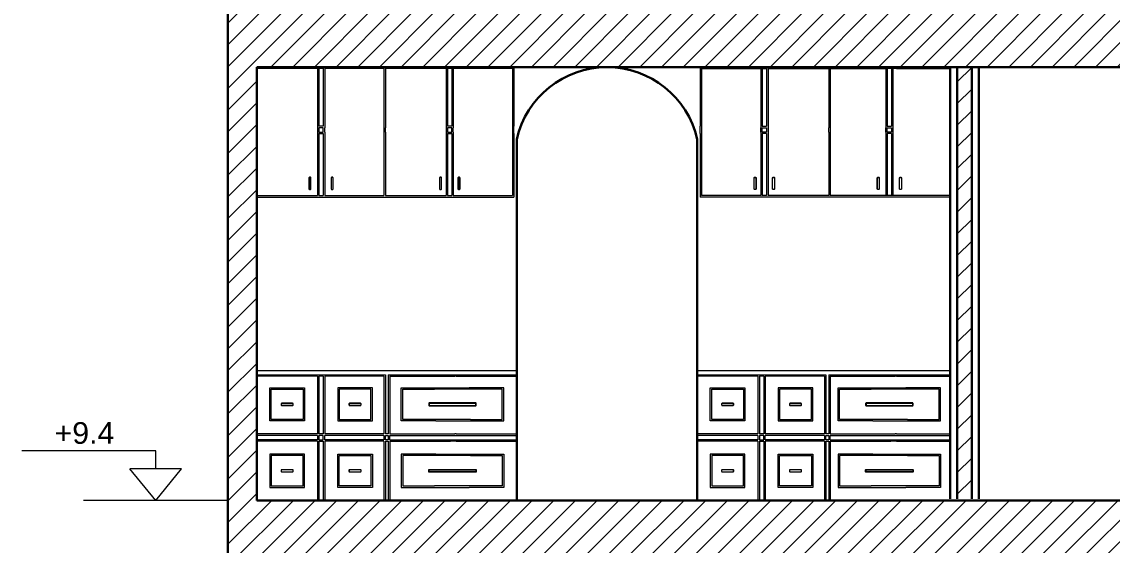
# Model space of a CAD drawing. Header units: inches. Extents: x 31 to 62.3, y 33.7 to 54.4.
# Drawn here: x 32.63 to 40.18, y 44.42 to 48.05 of the extents above; entities that cross this region are included whole.
import ezdxf

# ---------------------------------------------------------------- set-up
doc = ezdxf.new("R2010")
doc.units = ezdxf.units.IN
doc.header["$LTSCALE"] = 0.9
doc.header["$MEASUREMENT"] = 0
doc.styles.get("Standard").update_dxf_attribs({"font": 'arial.ttf'})

msp = doc.modelspace()

# ---------------------------------------------------------------- hatches: boundary and pattern name
at = {"lineweight": 9}
h = msp.add_hatch(dxfattribs=at)
h.set_pattern_fill('ANSI31', color=256, scale=0.85)
h.paths.add_polyline_path([(42.41094, 51.5321), (34.06094, 51.5321), (34.06094, 51.1221), (34.26094, 51.1221), (34.26094, 51.1321), (42.41094, 51.1321)])
h.paths.add_polyline_path([(42.41094, 48.1321), (34.26094, 48.1321), (34.06094, 48.1321), (34.06094, 47.7321), (34.26094, 47.7321), (42.41094, 47.7321)])
h.paths.add_polyline_path([(34.26094, 51.1221), (34.06094, 51.1221), (34.06094, 48.1321), (34.26094, 48.1321)])
h.paths.add_polyline_path([(34.26094, 47.7321), (34.06094, 47.7321), (34.06094, 44.7321), (34.26094, 44.7321)])
h.paths.add_polyline_path([(42.41094, 44.7321), (34.26094, 44.7321), (34.06094, 44.7321), (34.06094, 44.3321), (34.26094, 44.3321), (35.15094, 44.3321), (42.41094, 44.3321)])
h.paths.add_polyline_path([(34.26094, 44.3321), (34.06094, 44.3321), (34.06094, 41.33201), (34.26094, 41.33201)])
h.paths.add_polyline_path([(42.21094, 41.3321), (34.26094, 41.3321), (34.26094, 41.33201), (34.06094, 41.33201), (34.06094, 40.9221), (34.26094, 40.9221), (34.26094, 40.9321), (42.21094, 40.9321)])
h.paths.add_polyline_path([(34.26094, 40.9221), (34.06094, 40.9221), (34.06094, 37.3321), (34.26094, 37.3321), (34.26094, 37.5321), (42.41094, 37.5321), (42.41094, 37.9321), (34.26094, 37.9321)])
h.paths.add_polyline_path([(42.41094, 40.9321), (42.21094, 40.9321), (42.21094, 37.9321), (42.41094, 37.9321)])
h.paths.add_polyline_path([(45.21094, 40.9321), (45.01094, 40.9321), (45.01094, 37.9321), (45.21094, 37.9321)])
h.paths.add_polyline_path([(45.21094, 44.3321), (45.01094, 44.3321), (45.01094, 41.3321), (45.21094, 41.3321)])
h.paths.add_polyline_path([(42.41094, 44.3321), (42.21094, 44.3321), (42.21094, 41.3321), (42.41094, 41.3321)])
h.paths.add_polyline_path([(45.21094, 47.7321), (45.01094, 47.7321), (45.01094, 44.7321), (45.21094, 44.7321)])
h.paths.add_polyline_path([(42.41094, 47.7321), (42.21094, 47.7321), (42.21094, 44.7321), (42.41094, 44.7321)])
h.paths.add_polyline_path([(45.21094, 51.1321), (45.01094, 51.1321), (45.01094, 48.1321), (45.21094, 48.1321)])
h.paths.add_polyline_path([(42.41094, 51.1321), (42.21094, 51.1321), (42.21094, 48.1321), (42.41094, 48.1321)])
h = msp.add_hatch(dxfattribs=at)
h.set_pattern_fill('ANSI31', color=256, scale=0.85)
h.set_pattern_definition([(45, (0, 3.41), (-0.0751301, 0.0751301), [])])
h.paths.add_polyline_path([(39.21094, 47.7421), (39.11094, 47.7421), (39.11094, 44.7421), (39.21094, 44.7421)])

# ---------------------------------------------------------------- linework, layer by layer
at = {"lineweight": 30}
for p, q in [((34.26094, 47.7321), (42.41094, 47.7321)), ((34.26094, 47.7321), (34.26094, 44.7321)), ((39.06094, 47.7321), (39.06094, 44.7421)), ((39.11094, 47.7321), (39.11094, 44.7421)), ((39.21094, 47.7321), (39.21094, 44.7421)), ((39.26094, 47.7321), (39.26094, 44.7421)), ((36.06094, 47.2321), (36.06094, 44.7321)), ((37.31094, 47.2321), (37.31094, 44.7321)), ((42.41094, 44.7321), (34.26094, 44.7321))]:
    msp.add_line(p, q, dxfattribs=at)
at = {"color": 32, "lineweight": 9, "true_color": 0xcd6928}
for p, q in [((34.68094, 47.7221), (34.26094, 47.7221)), ((34.68094, 47.7221), (34.68094, 47.32215)), ((34.72094, 47.7221), (34.69094, 47.7221)), ((34.69094, 47.7221), (34.69094, 47.32215)), ((34.72094, 47.7221), (34.72094, 47.32215)), ((35.14094, 47.7221), (34.73094, 47.7221)), ((34.73094, 47.7221), (34.73094, 47.32215)), ((35.14094, 47.7221), (35.14094, 47.32215)), ((35.15094, 47.7221), (35.15094, 47.32215)), ((35.57094, 47.7221), (35.15094, 47.7221)), ((35.57094, 47.7221), (35.57094, 47.32215)), ((35.61094, 47.7221), (35.58094, 47.7221)), ((35.58094, 47.7221), (35.58094, 47.32215)), ((35.61094, 47.7221), (35.61094, 47.32215)), ((36.03094, 47.7221), (35.62094, 47.7221)), ((35.62094, 47.7221), (35.62094, 47.32215)), ((36.03094, 47.7221), (36.03094, 47.32215)), ((36.04094, 47.7321), (36.04094, 47.32215)), ((37.33094, 47.7321), (37.33094, 47.32215)), ((37.34094, 47.7221), (37.75094, 47.7221)), ((37.34094, 47.7221), (37.34094, 47.32215)), ((37.75094, 47.7221), (37.75094, 47.32215)), ((37.76094, 47.7221), (37.79094, 47.7221)), ((37.76094, 47.7221), (37.76094, 47.32215)), ((37.79094, 47.7221), (37.79094, 47.32215)), ((37.80094, 47.7221), (38.22094, 47.7221)), ((37.80094, 47.7221), (37.80094, 47.32215)), ((38.22094, 47.7221), (38.22094, 47.32215)), ((38.23094, 47.7221), (38.61594, 47.7221)), ((38.23094, 47.7221), (38.23094, 47.32215)), ((38.61594, 47.7221), (38.61594, 47.32215)), ((38.69094, 47.7221), (38.61594, 47.7221)), ((38.62594, 47.7221), (38.62594, 47.32215)), ((38.65594, 47.7221), (38.65594, 47.32215)), ((38.66594, 47.7221), (38.66594, 47.32215)), ((38.69094, 47.7221), (39.06094, 47.7221)), ((34.68094, 47.32215), (34.68094, 47.31215)), ((34.68094, 47.28215), (34.68094, 47.27215)), ((34.68094, 47.27215), (34.68094, 46.86219)), ((34.69094, 47.27215), (34.69094, 46.86219)), ((34.72094, 47.27215), (34.72094, 46.86219)), ((34.73094, 47.32215), (34.73094, 47.31215)), ((34.73094, 47.28215), (34.73094, 47.27215)), ((34.73094, 47.27215), (34.73094, 46.86219)), ((35.14094, 47.32215), (35.14094, 47.31215)), ((35.14094, 47.28215), (35.14094, 47.27215)), ((35.14094, 47.27215), (35.14094, 46.86219)), ((35.15094, 47.32215), (35.15094, 47.31215)), ((35.15094, 47.28215), (35.15094, 47.31215)), ((35.15094, 47.28215), (35.15094, 47.27215)), ((35.15094, 47.27215), (35.15094, 46.86219)), ((35.57094, 47.32215), (35.57094, 47.31215)), ((35.57094, 47.28215), (35.57094, 47.27215)), ((35.57094, 47.27215), (35.57094, 46.86219)), ((35.58094, 47.27215), (35.58094, 46.86219)), ((35.61094, 47.27215), (35.61094, 46.86219)), ((35.62094, 47.32215), (35.62094, 47.31215)), ((35.62094, 47.28215), (35.62094, 47.27215)), ((35.62094, 47.27215), (35.62094, 46.86219)), ((36.03094, 47.32215), (36.03094, 47.31215)), ((36.03094, 47.28215), (36.03094, 47.27215)), ((36.03094, 47.27215), (36.03094, 46.86219)), ((36.04094, 47.27215), (36.04094, 47.32215)), ((36.04094, 47.27215), (36.04094, 46.86219)), ((37.33094, 47.27215), (37.33094, 47.32215)), ((37.33094, 47.27215), (37.33094, 46.86219)), ((37.34094, 47.32215), (37.34094, 47.31215)), ((37.34094, 47.28215), (37.34094, 47.27215)), ((37.34094, 47.27215), (37.34094, 46.86219)), ((37.75094, 47.32215), (37.75094, 47.31215)), ((37.75094, 47.28215), (37.75094, 47.27215)), ((37.75094, 47.27215), (37.75094, 46.86219)), ((37.76094, 47.27215), (37.76094, 46.86219)), ((37.79094, 47.27215), (37.79094, 46.86219)), ((37.80094, 47.32215), (37.80094, 47.31215)), ((37.80094, 47.28215), (37.80094, 47.27215)), ((37.80094, 47.27215), (37.80094, 46.86219)), ((38.22094, 47.32215), (38.22094, 47.31215)), ((38.22094, 47.28215), (38.22094, 47.31215)), ((38.22094, 47.28215), (38.22094, 47.27215)), ((38.22094, 47.27215), (38.22094, 46.86219)), ((38.23094, 47.32215), (38.23094, 47.31215)), ((38.23094, 47.28215), (38.23094, 47.27215)), ((38.23094, 47.27215), (38.23094, 46.86219)), ((38.61594, 47.32215), (38.61594, 47.31215)), ((38.61594, 47.28215), (38.61594, 47.27215)), ((38.61594, 47.27215), (38.61594, 46.86219)), ((38.62594, 47.27215), (38.62594, 46.86219)), ((38.65594, 47.27215), (38.65594, 46.86219)), ((38.66594, 47.32215), (38.66594, 47.31215)), ((38.66594, 47.28215), (38.66594, 47.27215)), ((38.66594, 47.27215), (38.66594, 46.86219)), ((34.26094, 46.8421), (34.68094, 46.8421)), ((34.26094, 46.8321), (34.92571, 46.8321)), ((34.68094, 46.86219), (34.68094, 46.8421)), ((34.69094, 46.86219), (34.69094, 46.8421)), ((34.69094, 46.8421), (34.72094, 46.8421)), ((34.72094, 46.86219), (34.72094, 46.8421)), ((34.73094, 46.86219), (34.73094, 46.8421)), ((34.73094, 46.8421), (35.14094, 46.8421)), ((34.92571, 46.8321), (35.15094, 46.8321)), ((35.14094, 46.86219), (35.14094, 46.8421)), ((35.15094, 46.86219), (35.15094, 46.8421)), ((35.15094, 46.8421), (35.57094, 46.8421)), ((35.15094, 46.8321), (35.81571, 46.8321)), ((35.57094, 46.86219), (35.57094, 46.8421)), ((35.58094, 46.86219), (35.58094, 46.8421)), ((35.58094, 46.8421), (35.61094, 46.8421)), ((35.61094, 46.86219), (35.61094, 46.8421)), ((35.62094, 46.86219), (35.62094, 46.8421)), ((35.62094, 46.8421), (36.03094, 46.8421)), ((35.81571, 46.8321), (36.04094, 46.8321)), ((36.03094, 46.86219), (36.03094, 46.8421)), ((36.04094, 46.86219), (36.04094, 46.8321)), ((37.33094, 46.86219), (37.33094, 46.8321)), ((37.55617, 46.8321), (37.33094, 46.8321)), ((37.34094, 46.86219), (37.34094, 46.8421)), ((37.75094, 46.8421), (37.34094, 46.8421)), ((38.22094, 46.8321), (37.55617, 46.8321)), ((37.75094, 46.86219), (37.75094, 46.8421)), ((37.76094, 46.86219), (37.76094, 46.8421)), ((37.79094, 46.8421), (37.76094, 46.8421)), ((37.79094, 46.86219), (37.79094, 46.8421)), ((37.80094, 46.86219), (37.80094, 46.8421)), ((38.22094, 46.8421), (37.80094, 46.8421)), ((38.22094, 46.86219), (38.22094, 46.8421)), ((38.44617, 46.8321), (38.22094, 46.8321)), ((38.23094, 46.86219), (38.23094, 46.8421)), ((38.61594, 46.8421), (38.23094, 46.8421)), ((39.06094, 46.8321), (38.44617, 46.8321)), ((38.61594, 46.86219), (38.61594, 46.8421)), ((38.69094, 46.8421), (38.61594, 46.8421)), ((38.62594, 46.86219), (38.62594, 46.8421)), ((38.65594, 46.86219), (38.65594, 46.8421)), ((38.66594, 46.86219), (38.66594, 46.8421)), ((39.06094, 46.8421), (38.69094, 46.8421)), ((34.26094, 45.63201), (36.06094, 45.63201)), ((37.31094, 45.63201), (39.06094, 45.63201)), ((34.26094, 45.60201), (35.15094, 45.60201)), ((34.68094, 45.59201), (34.26094, 45.59201)), ((34.68094, 45.59201), (34.68094, 45.19206)), ((34.72094, 45.59201), (34.69094, 45.59201)), ((34.69094, 45.59201), (34.69094, 45.19206)), ((34.72094, 45.59201), (34.72094, 45.19206)), ((35.14094, 45.59201), (34.73094, 45.59201)), ((34.73094, 45.59201), (34.73094, 45.19206)), ((35.14094, 45.59201), (35.14094, 45.19206)), ((35.15094, 45.60201), (35.15094, 45.19206)), ((35.17094, 45.60201), (36.06094, 45.60201)), ((35.17094, 45.60201), (35.17094, 45.19206)), ((35.18094, 45.59201), (35.59094, 45.59201)), ((35.18094, 45.59201), (35.18094, 45.19206)), ((35.59094, 45.59201), (35.60094, 45.59201)), ((35.60094, 45.59201), (35.63094, 45.59201)), ((35.64094, 45.59201), (35.63094, 45.59201)), ((35.64094, 45.59201), (36.06094, 45.59201)), ((37.31094, 45.60201), (38.20094, 45.60201)), ((37.73094, 45.59201), (37.31094, 45.59201)), ((37.73094, 45.59201), (37.73094, 45.19206)), ((37.77094, 45.59201), (37.74094, 45.59201)), ((37.74094, 45.59201), (37.74094, 45.19206)), ((37.77094, 45.59201), (37.77094, 45.19206)), ((38.19094, 45.59201), (37.78094, 45.59201)), ((37.78094, 45.59201), (37.78094, 45.19206)), ((38.19094, 45.59201), (38.19094, 45.19206)), ((38.20094, 45.60201), (38.20094, 45.19206)), ((38.22094, 45.60201), (39.06094, 45.60201)), ((38.22094, 45.60201), (38.22094, 45.19206)), ((38.23094, 45.59201), (38.64094, 45.59201)), ((38.23094, 45.59201), (38.23094, 45.19206)), ((38.64094, 45.59201), (38.65094, 45.59201)), ((38.65094, 45.59201), (38.68094, 45.59201)), ((38.69094, 45.59201), (38.68094, 45.59201)), ((38.69094, 45.59201), (39.06094, 45.59201)), ((35.26094, 45.51201), (35.50094, 45.51201)), ((35.26094, 45.28206), (35.26094, 45.51201)), ((35.27094, 45.50201), (35.49094, 45.50201)), ((35.27094, 45.29206), (35.27094, 45.50201)), ((35.74094, 45.50201), (35.49094, 45.50201)), ((35.50094, 45.51201), (35.73094, 45.51201)), ((35.97094, 45.51201), (35.73094, 45.51201)), ((35.96094, 45.50201), (35.74094, 45.50201)), ((35.96094, 45.29206), (35.96094, 45.50201)), ((35.97094, 45.28206), (35.97094, 45.51201)), ((38.28594, 45.51201), (38.52594, 45.51201)), ((38.28594, 45.28206), (38.28594, 45.51201)), ((38.29594, 45.50201), (38.51594, 45.50201)), ((38.29594, 45.29206), (38.29594, 45.50201)), ((38.76594, 45.50201), (38.51594, 45.50201)), ((38.52594, 45.51201), (38.75594, 45.51201)), ((38.99594, 45.51201), (38.75594, 45.51201)), ((38.98594, 45.50201), (38.76594, 45.50201)), ((38.98594, 45.29206), (38.98594, 45.50201)), ((38.99594, 45.28206), (38.99594, 45.51201)), ((35.50094, 45.28206), (35.26094, 45.28206)), ((35.49094, 45.29206), (35.27094, 45.29206)), ((35.74094, 45.29206), (35.49094, 45.29206)), ((35.50094, 45.28206), (35.73094, 45.28206)), ((35.73094, 45.28206), (35.97094, 45.28206)), ((35.74094, 45.29206), (35.96094, 45.29206)), ((38.52594, 45.28206), (38.28594, 45.28206)), ((38.51594, 45.29206), (38.29594, 45.29206)), ((38.76594, 45.29206), (38.51594, 45.29206)), ((38.52594, 45.28206), (38.75594, 45.28206)), ((38.75594, 45.28206), (38.99594, 45.28206)), ((38.76594, 45.29206), (38.98594, 45.29206)), ((34.68094, 45.19206), (34.26094, 45.19206)), ((34.68094, 45.18206), (34.26094, 45.18206)), ((34.68094, 45.15206), (34.26094, 45.15206)), ((35.14094, 45.19206), (34.73094, 45.19206)), ((35.14094, 45.18206), (34.73094, 45.18206)), ((35.14094, 45.15206), (34.73094, 45.15206)), ((35.18094, 45.19206), (35.59094, 45.19206)), ((35.18094, 45.18206), (35.59094, 45.18206)), ((35.18094, 45.15206), (35.59094, 45.15206)), ((35.59094, 45.19206), (35.60094, 45.19206)), ((35.59094, 45.18206), (35.64094, 45.18206)), ((35.59094, 45.15206), (35.64094, 45.15206)), ((35.64094, 45.19206), (35.63094, 45.19206)), ((35.64094, 45.19206), (36.06094, 45.19206)), ((35.64094, 45.18206), (36.06094, 45.18206)), ((35.64094, 45.15206), (36.06094, 45.15206)), ((37.73094, 45.19206), (37.31094, 45.19206)), ((37.73094, 45.18206), (37.31094, 45.18206)), ((37.73094, 45.15206), (37.31094, 45.15206)), ((38.19094, 45.19206), (37.78094, 45.19206)), ((38.19094, 45.18206), (37.78094, 45.18206)), ((38.19094, 45.15206), (37.78094, 45.15206)), ((38.23094, 45.19206), (38.64094, 45.19206)), ((38.23094, 45.18206), (38.64094, 45.18206)), ((38.23094, 45.15206), (38.64094, 45.15206)), ((38.64094, 45.19206), (38.65094, 45.19206)), ((38.64094, 45.18206), (38.69094, 45.18206)), ((38.64094, 45.15206), (38.69094, 45.15206)), ((38.69094, 45.19206), (38.68094, 45.19206)), ((38.69094, 45.19206), (39.06094, 45.19206)), ((38.69094, 45.18206), (39.06094, 45.18206)), ((38.69094, 45.15206), (39.06094, 45.15206)), ((34.68094, 45.14206), (34.26094, 45.14206)), ((34.68094, 45.14206), (34.68094, 44.7321)), ((34.69094, 45.14206), (34.69094, 44.7321)), ((34.72094, 45.14206), (34.72094, 44.7321)), ((35.14094, 45.14206), (34.73094, 45.14206)), ((34.73094, 45.14206), (34.73094, 44.7321)), ((35.14094, 45.14206), (35.14094, 44.7321)), ((35.15094, 45.14206), (35.15094, 44.7321)), ((35.17094, 45.14206), (35.17094, 44.7321)), ((35.18094, 45.14206), (35.18094, 44.7321)), ((35.18094, 45.14206), (35.59094, 45.14206)), ((35.59094, 45.14206), (35.60094, 45.14206)), ((35.64094, 45.14206), (35.63094, 45.14206)), ((35.64094, 45.14206), (36.06094, 45.14206)), ((37.73094, 45.14206), (37.31094, 45.14206)), ((37.73094, 45.14206), (37.73094, 44.7321)), ((37.74094, 45.14206), (37.74094, 44.7321)), ((37.77094, 45.14206), (37.77094, 44.7321)), ((38.19094, 45.14206), (37.78094, 45.14206)), ((37.78094, 45.14206), (37.78094, 44.7321)), ((38.19094, 45.14206), (38.19094, 44.7321)), ((38.20094, 45.14206), (38.20094, 44.7321)), ((38.22094, 45.14206), (38.22094, 44.7321)), ((38.23094, 45.14206), (38.23094, 44.7321)), ((38.23094, 45.14206), (38.64094, 45.14206)), ((38.64094, 45.14206), (38.65094, 45.14206)), ((38.69094, 45.14206), (38.68094, 45.14206)), ((38.69094, 45.14206), (39.06094, 45.14206)), ((35.50094, 45.05206), (35.26094, 45.05206)), ((35.26094, 45.05206), (35.26094, 44.8221)), ((35.49094, 45.04206), (35.27094, 45.04206)), ((35.27094, 45.04206), (35.27094, 44.8321)), ((35.74094, 45.04206), (35.49094, 45.04206)), ((35.50094, 45.05206), (35.73094, 45.05206)), ((35.73094, 45.05206), (35.97094, 45.05206)), ((35.74094, 45.04206), (35.96094, 45.04206)), ((35.96094, 45.04206), (35.96094, 44.8321)), ((35.97094, 45.05206), (35.97094, 44.8221)), ((38.52594, 45.05206), (38.28594, 45.05206)), ((38.28594, 45.05206), (38.28594, 44.8221)), ((38.51594, 45.04206), (38.29594, 45.04206)), ((38.29594, 45.04206), (38.29594, 44.8321)), ((38.76594, 45.04206), (38.51594, 45.04206)), ((38.52594, 45.05206), (38.75594, 45.05206)), ((38.75594, 45.05206), (38.99594, 45.05206)), ((38.76594, 45.04206), (38.98594, 45.04206)), ((38.98594, 45.04206), (38.98594, 44.8321)), ((38.99594, 45.05206), (38.99594, 44.8221)), ((35.26094, 44.8221), (35.50094, 44.8221)), ((35.27094, 44.8321), (35.49094, 44.8321)), ((35.74094, 44.8321), (35.49094, 44.8321)), ((35.50094, 44.8221), (35.73094, 44.8221)), ((35.97094, 44.8221), (35.73094, 44.8221)), ((35.96094, 44.8321), (35.74094, 44.8321)), ((38.28594, 44.8221), (38.52594, 44.8221)), ((38.29594, 44.8321), (38.51594, 44.8321)), ((38.76594, 44.8321), (38.51594, 44.8321)), ((38.52594, 44.8221), (38.75594, 44.8221)), ((38.99594, 44.8221), (38.75594, 44.8221)), ((38.98594, 44.8321), (38.76594, 44.8321))]:
    msp.add_line(p, q, dxfattribs=at)
at = {"lineweight": 9}
for p, q in [((33.56094, 45.0761), (32.63362, 45.0761)), ((33.56094, 44.95034), (33.56094, 45.0761)), ((33.56094, 44.7321), (33.38225, 44.95034)), ((33.73963, 44.95034), (33.38225, 44.95034)), ((33.56094, 44.7321), (33.73963, 44.95034)), ((34.06094, 44.7321), (33.06094, 44.7321))]:
    msp.add_line(p, q, dxfattribs=at)
at = {"lineweight": 30}
msp.add_lwpolyline([(34.06094, 37.3321), (34.06094, 51.5321), (42.41094, 51.5321)], dxfattribs=at)
at = {"color": 32, "lineweight": 9, "true_color": 0xcd6928}
for points in [[(34.68094, 47.31215), (34.68094, 47.28215)], [(34.72094, 47.32215), (34.69094, 47.32215)], [(34.69094, 47.27215), (34.72094, 47.27215)], [(34.73094, 47.28215), (34.73094, 47.31215)], [(35.14094, 47.31215), (35.14094, 47.28215)], [(35.57094, 47.31215), (35.57094, 47.28215)], [(35.61094, 47.32215), (35.58094, 47.32215)], [(35.58094, 47.27215), (35.61094, 47.27215)], [(35.62094, 47.28215), (35.62094, 47.31215)], [(36.03094, 47.31215), (36.03094, 47.28215)], [(37.34094, 47.31215), (37.34094, 47.28215)], [(37.75094, 47.28215), (37.75094, 47.31215)], [(37.76094, 47.32215), (37.79094, 47.32215)], [(37.79094, 47.27215), (37.76094, 47.27215)], [(37.80094, 47.31215), (37.80094, 47.28215)], [(38.23094, 47.31215), (38.23094, 47.28215)], [(38.61594, 47.28215), (38.61594, 47.31215)], [(38.62594, 47.32215), (38.65594, 47.32215)], [(38.65594, 47.27215), (38.62594, 47.27215)], [(38.66594, 47.31215), (38.66594, 47.28215)], [(34.68094, 45.18206), (34.68094, 45.15206)], [(34.72094, 45.19206), (34.69094, 45.19206)], [(34.73094, 45.15206), (34.73094, 45.18206)], [(35.14094, 45.18206), (35.14094, 45.15206)], [(35.17094, 45.19206), (35.15094, 45.19206)], [(35.18094, 45.15206), (35.18094, 45.18206)], [(35.60094, 45.19206), (35.63094, 45.19206)], [(37.73094, 45.18206), (37.73094, 45.15206)], [(37.77094, 45.19206), (37.74094, 45.19206)], [(37.78094, 45.15206), (37.78094, 45.18206)], [(38.19094, 45.18206), (38.19094, 45.15206)], [(38.22094, 45.19206), (38.20094, 45.19206)], [(38.23094, 45.15206), (38.23094, 45.18206)], [(38.65094, 45.19206), (38.68094, 45.19206)], [(34.69094, 45.14206), (34.72094, 45.14206)], [(35.15094, 45.14206), (35.17094, 45.14206)], [(35.63094, 45.14206), (35.60094, 45.14206)], [(37.74094, 45.14206), (37.77094, 45.14206)], [(38.20094, 45.14206), (38.22094, 45.14206)], [(38.68094, 45.14206), (38.65094, 45.14206)]]:
    msp.add_lwpolyline(points, dxfattribs=at)
for points in [[(34.72094, 47.31215), (34.69094, 47.31215), (34.69094, 47.28215), (34.72094, 47.28215)], [(35.61094, 47.31215), (35.58094, 47.31215), (35.58094, 47.28215), (35.61094, 47.28215)], [(37.76094, 47.31215), (37.79094, 47.31215), (37.79094, 47.28215), (37.76094, 47.28215)], [(38.62594, 47.31215), (38.65594, 47.31215), (38.65594, 47.28215), (38.62594, 47.28215)], [(34.35094, 45.51201), (34.59094, 45.51201), (34.59094, 45.28206), (34.35094, 45.28206)], [(34.36094, 45.50201), (34.58094, 45.50201), (34.58094, 45.29206), (34.36094, 45.29206)], [(35.06094, 45.51201), (34.82094, 45.51201), (34.82094, 45.28206), (35.06094, 45.28206)], [(35.05094, 45.50201), (34.83094, 45.50201), (34.83094, 45.29206), (35.05094, 45.29206)], [(37.40094, 45.51201), (37.64094, 45.51201), (37.64094, 45.28206), (37.40094, 45.28206)], [(37.41094, 45.50201), (37.63094, 45.50201), (37.63094, 45.29206), (37.41094, 45.29206)], [(38.11094, 45.51201), (37.87094, 45.51201), (37.87094, 45.28206), (38.11094, 45.28206)], [(38.10094, 45.50201), (37.88094, 45.50201), (37.88094, 45.29206), (38.10094, 45.29206)], [(34.72094, 45.18206), (34.69094, 45.18206), (34.69094, 45.15206), (34.72094, 45.15206)], [(35.15107, 45.18206), (35.17094, 45.18206), (35.17094, 45.15206), (35.15107, 45.15206)], [(37.77094, 45.18206), (37.74094, 45.18206), (37.74094, 45.15206), (37.77094, 45.15206)], [(38.20107, 45.18206), (38.22094, 45.18206), (38.22094, 45.15206), (38.20107, 45.15206)], [(34.35094, 44.8221), (34.59094, 44.8221), (34.59094, 45.05206), (34.35094, 45.05206)], [(34.36094, 44.8321), (34.58094, 44.8321), (34.58094, 45.04206), (34.36094, 45.04206)], [(35.06094, 44.8221), (34.82094, 44.8221), (34.82094, 45.05206), (35.06094, 45.05206)], [(35.05094, 44.8321), (34.83094, 44.8321), (34.83094, 45.04206), (35.05094, 45.04206)], [(37.40094, 44.8221), (37.64094, 44.8221), (37.64094, 45.05206), (37.40094, 45.05206)], [(37.41094, 44.8321), (37.63094, 44.8321), (37.63094, 45.04206), (37.41094, 45.04206)], [(38.11094, 44.8221), (37.87094, 44.8221), (37.87094, 45.05206), (38.11094, 45.05206)], [(38.10094, 44.8321), (37.88094, 44.8321), (37.88094, 45.04206), (38.10094, 45.04206)]]:
    msp.add_lwpolyline(points, close=True, dxfattribs=at)
for points in [[(34.63595, 46.88943), (34.63595, 46.96449, 0.4142136), (34.63095, 46.96949), (34.62662, 46.96949, 0.4142136), (34.62162, 46.96449), (34.62162, 46.88943, 0.4142136), (34.62662, 46.88443), (34.63095, 46.88443, 0.4142136)], [(34.63495, 46.88943), (34.63495, 46.96449, 0.4142136), (34.63095, 46.96849), (34.62662, 46.96849, 0.4142136), (34.62262, 46.96449), (34.62262, 46.88943, 0.4142136), (34.62662, 46.88543), (34.63095, 46.88543, 0.4142136)], [(34.7899, 46.88943), (34.7899, 46.96449, 0.4142136), (34.7849, 46.96949), (34.78057, 46.96949, 0.4142136), (34.77557, 46.96449), (34.77557, 46.88943, 0.4142136), (34.78057, 46.88443), (34.7849, 46.88443, 0.4142136)], [(34.7889, 46.88943), (34.7889, 46.96449, 0.4142136), (34.7849, 46.96849), (34.78057, 46.96849, 0.4142136), (34.77657, 46.96449), (34.77657, 46.88943, 0.4142136), (34.78057, 46.88543), (34.7849, 46.88543, 0.4142136)], [(35.54015, 46.88943), (35.54015, 46.96449, 0.4142136), (35.53515, 46.96949), (35.53083, 46.96949, 0.4142136), (35.52583, 46.96449), (35.52583, 46.88943, 0.4142136), (35.53083, 46.88443), (35.53515, 46.88443, 0.4142136)], [(35.53915, 46.88943), (35.53915, 46.96449, 0.4142136), (35.53515, 46.96849), (35.53083, 46.96849, 0.4142136), (35.52683, 46.96449), (35.52683, 46.88943, 0.4142136), (35.53083, 46.88543), (35.53515, 46.88543, 0.4142136)], [(35.66789, 46.88943), (35.66789, 46.96449, 0.4142136), (35.66289, 46.96949), (35.65856, 46.96949, 0.4142136), (35.65356, 46.96449), (35.65356, 46.88943, 0.4142136), (35.65856, 46.88443), (35.66289, 46.88443, 0.4142136)], [(35.66689, 46.88943), (35.66689, 46.96449, 0.4142136), (35.66289, 46.96849), (35.65856, 46.96849, 0.4142136), (35.65456, 46.96449), (35.65456, 46.88943, 0.4142136), (35.65856, 46.88543), (35.66289, 46.88543, 0.4142136)], [(37.70399, 46.88943), (37.70399, 46.96449, -0.4142136), (37.70899, 46.96949), (37.71332, 46.96949, -0.4142136), (37.71832, 46.96449), (37.71832, 46.88943, -0.4142136), (37.71332, 46.88443), (37.70899, 46.88443, -0.4142136)], [(37.70499, 46.88943), (37.70499, 46.96449, -0.4142136), (37.70899, 46.96849), (37.71332, 46.96849, -0.4142136), (37.71732, 46.96449), (37.71732, 46.88943, -0.4142136), (37.71332, 46.88543), (37.70899, 46.88543, -0.4142136)], [(37.83173, 46.88943), (37.83173, 46.96449, -0.4142136), (37.83673, 46.96949), (37.84106, 46.96949, -0.4142136), (37.84606, 46.96449), (37.84606, 46.88943, -0.4142136), (37.84106, 46.88443), (37.83673, 46.88443, -0.4142136)], [(37.83273, 46.88943), (37.83273, 46.96449, -0.4142136), (37.83673, 46.96849), (37.84106, 46.96849, -0.4142136), (37.84506, 46.96449), (37.84506, 46.88943, -0.4142136), (37.84106, 46.88543), (37.83673, 46.88543, -0.4142136)], [(38.55699, 46.88943), (38.55699, 46.96449, -0.4142136), (38.56199, 46.96949), (38.56631, 46.96949, -0.4142136), (38.57131, 46.96449), (38.57131, 46.88943, -0.4142136), (38.56631, 46.88443), (38.56199, 46.88443, -0.4142136)], [(38.55799, 46.88943), (38.55799, 46.96449, -0.4142136), (38.56199, 46.96849), (38.56631, 46.96849, -0.4142136), (38.57031, 46.96449), (38.57031, 46.88943, -0.4142136), (38.56631, 46.88543), (38.56199, 46.88543, -0.4142136)], [(38.71094, 46.88943), (38.71094, 46.96449, -0.4142136), (38.71594, 46.96949), (38.72027, 46.96949, -0.4142136), (38.72527, 46.96449), (38.72527, 46.88943, -0.4142136), (38.72027, 46.88443), (38.71594, 46.88443, -0.4142136)], [(38.71194, 46.88943), (38.71194, 46.96449, -0.4142136), (38.71594, 46.96849), (38.72027, 46.96849, -0.4142136), (38.72427, 46.96449), (38.72427, 46.88943, -0.4142136), (38.72027, 46.88543), (38.71594, 46.88543, -0.4142136)], [(34.50848, 45.4042), (34.43341, 45.4042, 0.4142136), (34.42841, 45.3992), (34.42841, 45.39487, 0.4142136), (34.43341, 45.38987), (34.50848, 45.38987, 0.4142136), (34.51348, 45.39487), (34.51348, 45.3992, 0.4142136)], [(34.50848, 45.4032), (34.43341, 45.4032, 0.4142136), (34.42941, 45.3992), (34.42941, 45.39487, 0.4142136), (34.43341, 45.39087), (34.50848, 45.39087, 0.4142136), (34.51248, 45.39487), (34.51248, 45.3992, 0.4142136)], [(34.97848, 45.4042), (34.90341, 45.4042, 0.4142136), (34.89841, 45.3992), (34.89841, 45.39487, 0.4142136), (34.90341, 45.38987), (34.97848, 45.38987, 0.4142136), (34.98348, 45.39487), (34.98348, 45.3992, 0.4142136)], [(34.97848, 45.4032), (34.90341, 45.4032, 0.4142136), (34.89941, 45.3992), (34.89941, 45.39487, 0.4142136), (34.90341, 45.39087), (34.97848, 45.39087, 0.4142136), (34.98248, 45.39487), (34.98248, 45.3992, 0.4142136)], [(35.45632, 45.38719), (35.77557, 45.38719, 0.4142136), (35.78057, 45.39219), (35.78057, 45.40188, 0.4142136), (35.77557, 45.40688), (35.45632, 45.40688, 0.4142136), (35.45132, 45.40188), (35.45132, 45.39219, 0.4142136)], [(35.45632, 45.39019), (35.77557, 45.39019, 0.4142136), (35.77757, 45.39219), (35.77757, 45.40188, 0.4142136), (35.77557, 45.40388), (35.45632, 45.40388, 0.4142136), (35.45432, 45.40188), (35.45432, 45.39219, 0.4142136)], [(37.55848, 45.4042), (37.48341, 45.4042, 0.4142136), (37.47841, 45.3992), (37.47841, 45.39487, 0.4142136), (37.48341, 45.38987), (37.55848, 45.38987, 0.4142136), (37.56348, 45.39487), (37.56348, 45.3992, 0.4142136)], [(37.55848, 45.4032), (37.48341, 45.4032, 0.4142136), (37.47941, 45.3992), (37.47941, 45.39487, 0.4142136), (37.48341, 45.39087), (37.55848, 45.39087, 0.4142136), (37.56248, 45.39487), (37.56248, 45.3992, 0.4142136)], [(38.02848, 45.4042), (37.95341, 45.4042, 0.4142136), (37.94841, 45.3992), (37.94841, 45.39487, 0.4142136), (37.95341, 45.38987), (38.02848, 45.38987, 0.4142136), (38.03348, 45.39487), (38.03348, 45.3992, 0.4142136)], [(38.02848, 45.4032), (37.95341, 45.4032, 0.4142136), (37.94941, 45.3992), (37.94941, 45.39487, 0.4142136), (37.95341, 45.39087), (38.02848, 45.39087, 0.4142136), (38.03248, 45.39487), (38.03248, 45.3992, 0.4142136)], [(38.48132, 45.38719), (38.80057, 45.38719, 0.4142136), (38.80557, 45.39219), (38.80557, 45.40188, 0.4142136), (38.80057, 45.40688), (38.48132, 45.40688, 0.4142136), (38.47632, 45.40188), (38.47632, 45.39219, 0.4142136)], [(38.48132, 45.39019), (38.80057, 45.39019, 0.4142136), (38.80257, 45.39219), (38.80257, 45.40188, 0.4142136), (38.80057, 45.40388), (38.48132, 45.40388, 0.4142136), (38.47932, 45.40188), (38.47932, 45.39219, 0.4142136)], [(34.50848, 44.94424), (34.43341, 44.94424, 0.4142136), (34.42841, 44.93924), (34.42841, 44.93492, 0.4142136), (34.43341, 44.92992), (34.50848, 44.92992, 0.4142136), (34.51348, 44.93492), (34.51348, 44.93924, 0.4142136)], [(34.50848, 44.94324), (34.43341, 44.94324, 0.4142136), (34.42941, 44.93924), (34.42941, 44.93492, 0.4142136), (34.43341, 44.93092), (34.50848, 44.93092, 0.4142136), (34.51248, 44.93492), (34.51248, 44.93924, 0.4142136)], [(34.97848, 44.94424), (34.90341, 44.94424, 0.4142136), (34.89841, 44.93924), (34.89841, 44.93492, 0.4142136), (34.90341, 44.92992), (34.97848, 44.92992, 0.4142136), (34.98348, 44.93492), (34.98348, 44.93924, 0.4142136)], [(34.97848, 44.94324), (34.90341, 44.94324, 0.4142136), (34.89941, 44.93924), (34.89941, 44.93492, 0.4142136), (34.90341, 44.93092), (34.97848, 44.93092, 0.4142136), (34.98248, 44.93492), (34.98248, 44.93924, 0.4142136)], [(35.45632, 44.94692), (35.77557, 44.94692, -0.4142136), (35.78057, 44.94192), (35.78057, 44.93224, -0.4142136), (35.77557, 44.92724), (35.45632, 44.92724, -0.4142136), (35.45132, 44.93224), (35.45132, 44.94192, -0.4142136)], [(35.45632, 44.94392), (35.77557, 44.94392, -0.4142136), (35.77757, 44.94192), (35.77757, 44.93224, -0.4142136), (35.77557, 44.93024), (35.45632, 44.93024, -0.4142136), (35.45432, 44.93224), (35.45432, 44.94192, -0.4142136)], [(37.55848, 44.94424), (37.48341, 44.94424, 0.4142136), (37.47841, 44.93924), (37.47841, 44.93492, 0.4142136), (37.48341, 44.92992), (37.55848, 44.92992, 0.4142136), (37.56348, 44.93492), (37.56348, 44.93924, 0.4142136)], [(37.55848, 44.94324), (37.48341, 44.94324, 0.4142136), (37.47941, 44.93924), (37.47941, 44.93492, 0.4142136), (37.48341, 44.93092), (37.55848, 44.93092, 0.4142136), (37.56248, 44.93492), (37.56248, 44.93924, 0.4142136)], [(38.02848, 44.94424), (37.95341, 44.94424, 0.4142136), (37.94841, 44.93924), (37.94841, 44.93492, 0.4142136), (37.95341, 44.92992), (38.02848, 44.92992, 0.4142136), (38.03348, 44.93492), (38.03348, 44.93924, 0.4142136)], [(38.02848, 44.94324), (37.95341, 44.94324, 0.4142136), (37.94941, 44.93924), (37.94941, 44.93492, 0.4142136), (37.95341, 44.93092), (38.02848, 44.93092, 0.4142136), (38.03248, 44.93492), (38.03248, 44.93924, 0.4142136)], [(38.48132, 44.94692), (38.80057, 44.94692, -0.4142136), (38.80557, 44.94192), (38.80557, 44.93224, -0.4142136), (38.80057, 44.92724), (38.48132, 44.92724, -0.4142136), (38.47632, 44.93224), (38.47632, 44.94192, -0.4142136)], [(38.48132, 44.94392), (38.80057, 44.94392, -0.4142136), (38.80257, 44.94192), (38.80257, 44.93224, -0.4142136), (38.80057, 44.93024), (38.48132, 44.93024, -0.4142136), (38.47932, 44.93224), (38.47932, 44.94192, -0.4142136)]]:
    msp.add_lwpolyline(points, format="xyb", close=True, dxfattribs=at)
at = {"lineweight": 30}
msp.add_arc((36.68594, 47.09018), 0.64091, 12.793399, 167.206601, dxfattribs=at)

# ---------------------------------------------------------------- texts
at = {"lineweight": 9, "insert": (32.86078, 45.27379), "char_height": 0.15, "attachment_point": 1}
msp.add_mtext_dynamic_manual_height_columns('+9.4', width=0.2417315, gutter_width=1, heights=[0], dxfattribs=at)

doc.saveas('drawing.dxf')
